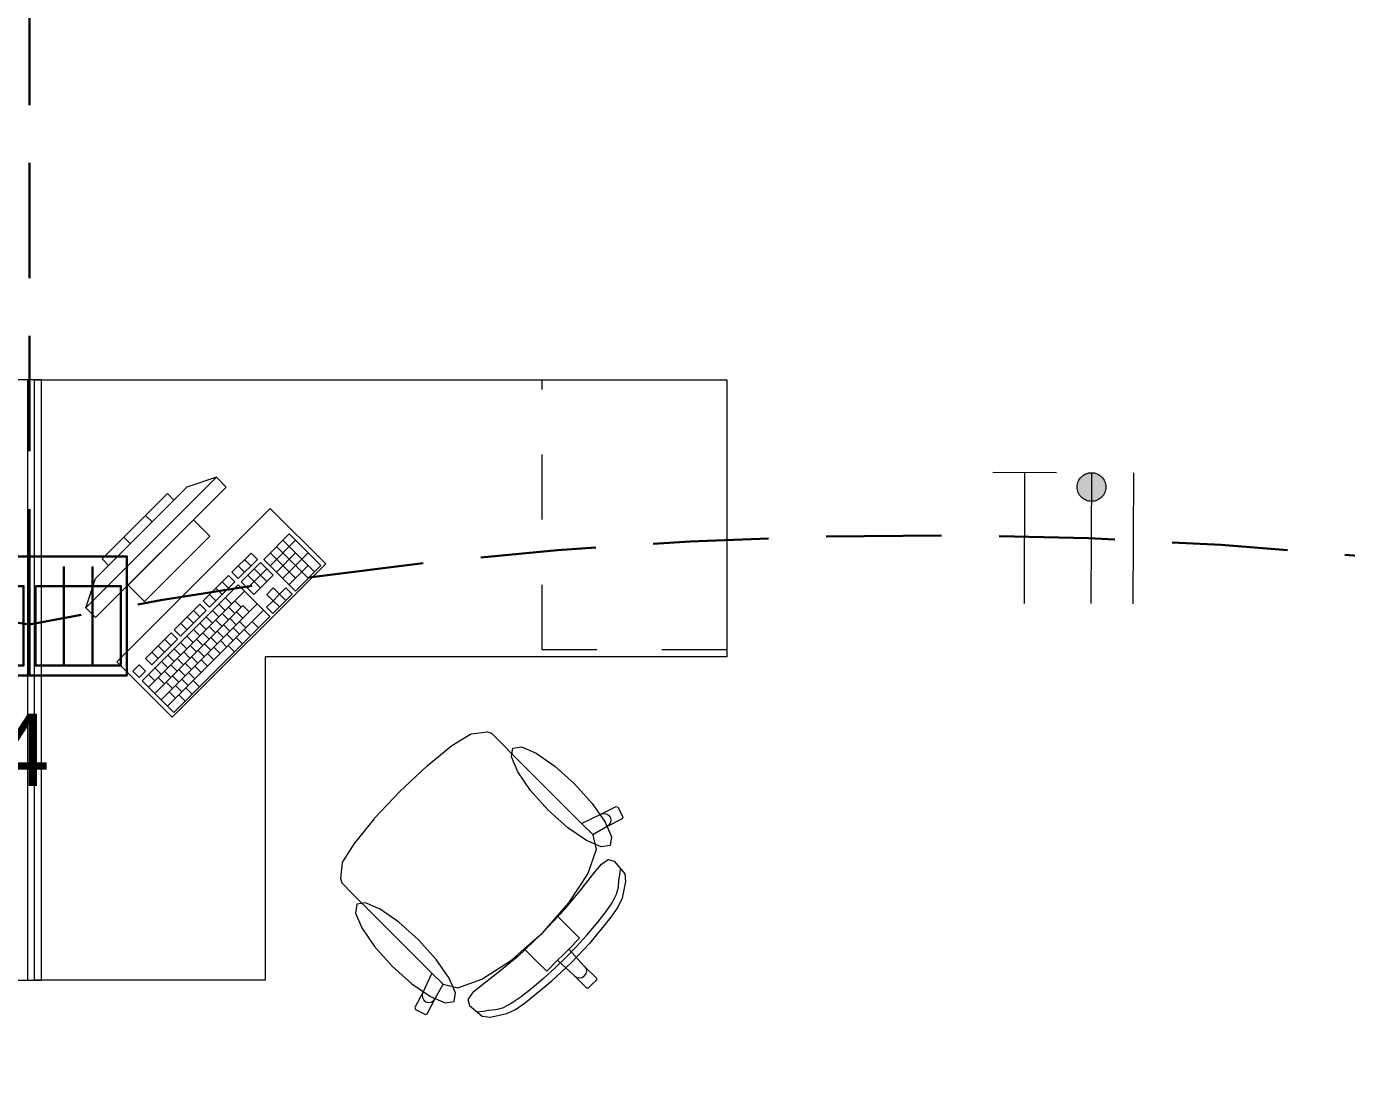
# Model space of a CAD drawing. Header units: inches. Extents: x -19 to 5698, y -728 to 92.
# Drawn here: x 324.498 to 327.358, y 30.334 to 32.635 of the extents above; entities that cross this region are included whole.
import ezdxf

# ---------------------------------------------------------------- set-up
doc = ezdxf.new("R2010")
doc.units = ezdxf.units.IN
doc.header["$MEASUREMENT"] = 0
for name, pattern in [('HIDDEN', [0.375, 0.25, -0.125]), ('Rayas', [0.282222, 0.141111, -0.141111]), ('RAYITAS', [0.375, 0.25, -0.125])]:
    doc.linetypes.add(name, pattern=pattern)
doc.layers.get('0').update_dxf_attribs({"color": 61})
for name, color, linetype, lineweight in [('00 conduct tomacorr', 120, 'HIDDEN', 30), ('00 IE LUZ EMERGENCIA', 253, 'Continuous', 0), ('T-TECHO-E', 150, 'Continuous', 20), ('TOMACORRIENTE', 22, 'RAYITAS', 9)]:
    doc.layers.add(name, color=color, linetype=linetype, lineweight=lineweight)
doc.layers.add('Interior - Mobiliario', color=7, linetype='Continuous')
doc.layers.add('Notas - Etiquetas', color=7, linetype='Continuous')
doc.styles.add('Annotative', font='arial.ttf')
doc.dimstyles.new('Estilo_Generado__8', dxfattribs={"dimtxt": 0.18, "dimasz": 0.0912, "dimexe": 0.18, "dimexo": 0.0625, "dimgap": 0, "dimtad": 0, "dimtih": 1, "dimtoh": 1, "dimdec": 4, "dimzin": 0, "dimdsep": 46, "dimcen": 0.09, "dimadec": 0, "dimazin": 0, "dimtfac": 1, "dimtdec": 4, "dimtmove": 0, "dimatfit": 3, "dimldrblk": 'ARROWHEAD_5', "dimfxl": 1, "dimtolj": 1, "dimtzin": 0, "dimarcsym": 0})

# ---------------------------------------------------------------- blocks, each defined once
blk = doc.blocks.new('ARROWHEAD_5')
at = {"linetype": 'Continuous', "lineweight": 0}
blk.add_hatch(color=0, dxfattribs=at).paths.add_polyline_path([(-1, 0.2679), (0, 0), (-1, -0.2679)])
at = {"color": 0, "linetype": 'Continuous', "lineweight": 0}
blk.add_line((0, 0), (-1, 0), dxfattribs=at)
blk = doc.blocks.new('CAJA POP UP 6 MODULOS')
at = {"layer": '00 conduct tomacorr', "linetype": 'Continuous'}
for p, q in [((-0.095, -0.165), (-0.095, -0.0151)), ((-0.052, -0.165), (-0.052, -0.0151)), ((0.052, -0.165), (0.052, -0.0151)), ((0.095, -0.165), (0.095, -0.0151)), ((0, -0.165), (0, -0.18))]:
    blk.add_line(p, q, dxfattribs=at)
for points in [[(-0.147, 0), (0.147, 0), (0.147, -0.18), (-0.147, -0.18)], [(0, 0), (0.147, 0), (0.147, -0.18), (0, -0.18)]]:
    blk.add_lwpolyline(points, close=True, dxfattribs=at)
for points in [[(-0.138, -0.045), (-0.009, -0.045), (-0.009, -0.165), (-0.138, -0.165), (-0.138, -0.045)], [(0.009, -0.045), (0.138, -0.045), (0.138, -0.165), (0.009, -0.165), (0.009, -0.045)]]:
    blk.add_lwpolyline(points, dxfattribs=at)
at = {"color": 1, "insert": (-0.1807, -0.168), "char_height": 0.05, "attachment_point": 1, "rotation": 180}
blk.add_mtext_dynamic_manual_height_columns('{\\fVerdana|b0|i0|c0|p34;2T}', width=0.000481, gutter_width=0.1561, heights=[0], dxfattribs=at)
blk = doc.blocks.new('a')
at = {"layer": 'TOMACORRIENTE', "ltscale": 0.05}
h = blk.add_hatch(color=4, dxfattribs=at)
edge = h.paths.add_edge_path()
edge.add_arc((0, 0.0752), 0.0211, 0, 360)
at = {"layer": 'TOMACORRIENTE', "color": 4}
for p, q in [((-0.1455, 0.0963), (-0.0515, 0.0963)), ((-0.0985, 0.0963), (-0.0985, -0.0966)), ((0, 0.0963), (0, -0.0963)), ((0.0623, -0.0963), (0.0623, 0.0963))]:
    blk.add_line(p, q, dxfattribs=at)
blk.add_circle((0, 0.0752), 0.0211, dxfattribs=at)
blk = doc.blocks.new('CABLE 3FACE')
at = {"layer": 'T-TECHO-E', "rotation": 59.94170052614085}
blk.add_blockref('a', (0, 0), dxfattribs=at)

msp = doc.modelspace()

# ---------------------------------------------------------------- linework, layer by layer
at = {"layer": '00 conduct tomacorr'}
msp.add_line((324.5053, 31.3392, -0.0007), (324.5053, 34.6137, -0.0008), dxfattribs=at)
for centre, radius, start, end in [((326.4466, 21.6832, -0.002), 9.8492, 74.5299, 101.36759), ((323.1748, 23.4335, -0.0007), 8.0169, 80.44701, 122.05238)]:
    msp.add_arc(centre, radius, start, end, dxfattribs=at)
at = {"layer": 'Interior - Mobiliario', "color": 175, "linetype": 'Rayas', "lineweight": 13}
for p, q in [((325.6159, 31.284), (325.6159, 31.869)), ((326.0159, 31.284), (325.6159, 31.284))]:
    msp.add_line(p, q, dxfattribs=at)
at = {"layer": 'Interior - Mobiliario', "color": 175, "linetype": 'Continuous', "lineweight": 13}
for p, q in [((324.9098, 31.6579), (324.627, 31.3751)), ((324.9098, 31.6579), (324.8462, 31.6367)), ((324.931, 31.6367), (324.9098, 31.6579)), ((324.6482, 31.3539), (324.931, 31.6367)), ((324.6482, 31.4387), (324.8462, 31.6367)), ((324.8038, 31.6226), (324.6623, 31.4811)), ((324.6765, 31.467), (324.8179, 31.6084)), ((324.8179, 31.6084), (324.8038, 31.6226)), ((324.7708, 31.5613), (324.7566, 31.5754)), ((324.8603, 31.566), (324.7189, 31.4246)), ((324.8957, 31.5306), (324.8603, 31.566)), ((324.7236, 31.5141), (324.7095, 31.5283)), ((324.7543, 31.3892), (324.8957, 31.5306)), ((325.0678, 31.5356), (325.0124, 31.4802)), ((325.0261, 31.4665), (325.0815, 31.5219)), ((325.1225, 31.4532), (325.0539, 31.5217)), ((325.1363, 31.467), (325.0678, 31.5356)), ((324.9849, 31.4939), (324.9434, 31.4523)), ((324.9986, 31.4801), (324.9849, 31.4939)), ((325.0811, 31.4392), (325.0262, 31.4941)), ((325.0398, 31.4528), (325.0814, 31.4943)), ((325.1087, 31.4393), (325.0401, 31.5079)), ((325.0535, 31.4391), (325.1089, 31.4945)), ((324.6623, 31.4811), (324.6765, 31.467)), ((324.9571, 31.4386), (324.9986, 31.4801)), ((324.9709, 31.4524), (324.9572, 31.4662)), ((325.0055, 31.4733), (324.9639, 31.4317)), ((324.9848, 31.4663), (324.971, 31.48)), ((324.9776, 31.418), (325.0192, 31.4596)), ((325.019, 31.432), (324.9916, 31.4594)), ((325.0329, 31.4459), (325.0055, 31.4733)), ((325.0124, 31.4802), (325.081, 31.4116)), ((325.0672, 31.4254), (325.1088, 31.4669)), ((325.081, 31.4116), (325.1363, 31.467)), ((324.627, 31.3751), (324.6482, 31.4387)), ((324.9364, 31.4454), (324.881, 31.39)), ((324.8948, 31.3763), (324.9501, 31.4317)), ((324.9363, 31.4178), (324.9226, 31.4315)), ((324.9501, 31.4317), (324.9364, 31.4454)), ((324.9434, 31.4523), (324.9571, 31.4386)), ((324.9639, 31.4317), (324.9913, 31.4043)), ((325.0052, 31.4182), (324.9778, 31.4456)), ((324.9913, 31.4043), (325.0329, 31.4459)), ((324.7189, 31.4246), (324.7543, 31.3892)), ((324.957, 31.4248), (324.7493, 31.2171)), ((324.763, 31.2034), (324.9707, 31.4111)), ((324.9086, 31.3901), (324.8949, 31.4038)), ((324.9224, 31.404), (324.9087, 31.4177)), ((325.0256, 31.3562), (324.957, 31.4248)), ((325.0328, 31.4183), (325.0189, 31.4044)), ((325.0189, 31.4044), (325.0326, 31.3907)), ((325.0325, 31.3632), (325.074, 31.4047)), ((325.0326, 31.3907), (325.0465, 31.4046)), ((325.0465, 31.4046), (325.0328, 31.4183)), ((325.0603, 31.4184), (325.0465, 31.4046)), ((325.0602, 31.3909), (325.0465, 31.4046)), ((325.074, 31.4047), (325.0603, 31.4184)), ((324.627, 31.3751), (324.6482, 31.3539)), ((324.7767, 31.1897), (324.9671, 31.3801)), ((324.7904, 31.176), (324.9981, 31.3837)), ((324.8741, 31.3831), (324.8187, 31.3277)), ((324.8878, 31.3694), (324.8741, 31.3831)), ((324.881, 31.39), (324.8948, 31.3763)), ((324.9292, 31.3696), (324.9155, 31.3833)), ((324.943, 31.3834), (324.9293, 31.3971)), ((324.9498, 31.3628), (324.9361, 31.3765)), ((324.9637, 31.3766), (324.9499, 31.3903)), ((324.9808, 31.3664), (324.9671, 31.3801)), ((325.0326, 31.3907), (325.0188, 31.3769)), ((325.0188, 31.3769), (325.0325, 31.3632)), ((325.0463, 31.377), (325.0326, 31.3907)), ((324.8041, 31.1622), (325.0119, 31.37)), ((324.8179, 31.1485), (325.0256, 31.3562)), ((324.8324, 31.314), (324.8878, 31.3694)), ((324.8601, 31.3417), (324.8464, 31.3554)), ((324.874, 31.3555), (324.8603, 31.3692)), ((324.8876, 31.328), (324.8739, 31.3417)), ((324.9015, 31.3419), (324.8878, 31.3556)), ((324.9153, 31.3557), (324.9016, 31.3694)), ((324.9221, 31.3351), (324.9084, 31.3488)), ((324.936, 31.3489), (324.9222, 31.3626)), ((324.9531, 31.3387), (324.9394, 31.3524)), ((324.967, 31.3525), (324.9533, 31.3662)), ((324.9738, 31.3319), (324.9601, 31.3456)), ((325.0013, 31.332), (324.9876, 31.3457)), ((324.8118, 31.3208), (324.7564, 31.2654)), ((324.8255, 31.307), (324.8118, 31.3208)), ((324.8187, 31.3277), (324.8324, 31.314)), ((324.8463, 31.3278), (324.8326, 31.3415)), ((324.8599, 31.3003), (324.8462, 31.314)), ((324.8738, 31.3142), (324.8601, 31.3279)), ((324.8944, 31.3074), (324.8807, 31.3211)), ((324.9083, 31.3212), (324.8946, 31.3349)), ((324.9254, 31.311), (324.9117, 31.3247)), ((324.9393, 31.3248), (324.9256, 31.3385)), ((324.9461, 31.3042), (324.9324, 31.3179)), ((324.9599, 31.318), (324.9462, 31.3317)), ((324.984, 31.3147), (324.9703, 31.3284)), ((324.7701, 31.2517), (324.8255, 31.307)), ((324.7978, 31.2793), (324.7841, 31.2931)), ((324.8117, 31.2932), (324.798, 31.3069)), ((324.8322, 31.2726), (324.8185, 31.2863)), ((324.8461, 31.2865), (324.8324, 31.3002)), ((324.8667, 31.2797), (324.853, 31.2934)), ((324.8806, 31.2935), (324.8669, 31.3072)), ((324.8977, 31.2833), (324.884, 31.297)), ((324.9116, 31.2971), (324.8979, 31.3108)), ((324.9184, 31.2765), (324.9047, 31.2902)), ((324.9322, 31.2903), (324.9185, 31.3041)), ((324.9494, 31.2801), (324.9357, 31.2938)), ((324.9667, 31.2974), (324.953, 31.3111)), ((324.7564, 31.2654), (324.7701, 31.2517)), ((324.784, 31.2655), (324.7703, 31.2792)), ((324.8045, 31.2449), (324.7908, 31.2586)), ((324.8184, 31.2588), (324.8047, 31.2725)), ((324.839, 31.252), (324.8253, 31.2657)), ((324.8529, 31.2658), (324.8392, 31.2796)), ((324.87, 31.2556), (324.8563, 31.2693)), ((324.8839, 31.2694), (324.8702, 31.2831)), ((324.8907, 31.2488), (324.877, 31.2625)), ((324.9045, 31.2626), (324.8908, 31.2764)), ((324.7426, 31.2515), (324.7287, 31.2377)), ((324.7287, 31.2377), (324.7424, 31.224)), ((324.7424, 31.224), (324.7563, 31.2378)), ((324.7563, 31.2378), (324.7426, 31.2515)), ((324.7768, 31.2172), (324.7631, 31.231)), ((324.7907, 31.2311), (324.777, 31.2448)), ((324.8113, 31.2243), (324.7976, 31.238)), ((324.8252, 31.2381), (324.8115, 31.2519)), ((324.8285, 31.214), (324.8148, 31.2278)), ((324.8424, 31.2279), (324.8286, 31.2416)), ((324.8562, 31.2417), (324.8425, 31.2555)), ((324.863, 31.2211), (324.8493, 31.2348)), ((324.8768, 31.2349), (324.8631, 31.2487)), ((324.7493, 31.2171), (324.8179, 31.1485)), ((324.7975, 31.2104), (324.7838, 31.2242)), ((324.8147, 31.2002), (324.8009, 31.2139)), ((324.8353, 31.1934), (324.8216, 31.2071)), ((324.8491, 31.2073), (324.8354, 31.221)), ((324.8577, 31.1883), (324.844, 31.2021)), ((324.8732, 31.2039), (324.8595, 31.2176)), ((324.8214, 31.1796), (324.8077, 31.1933)), ((324.8421, 31.1728), (324.8284, 31.1865)), ((325.4201, 31.0767), (325.4602, 31.1016)), ((325.4602, 31.1016), (325.4623, 31.1025)), ((325.4623, 31.1025), (325.4962, 31.1065)), ((325.4962, 31.1065), (325.5055, 31.1036)), ((325.5055, 31.1036), (325.5275, 31.0817)), ((325.3665, 31.0331), (325.4201, 31.0767)), ((325.5275, 31.0817), (325.553, 31.0562)), ((325.553, 31.0562), (325.7008, 30.9083)), ((325.3073, 30.9776), (325.3656, 31.0324)), ((325.3656, 31.0324), (325.3665, 31.0331)), ((325.3073, 30.9776), (325.2524, 30.9193)), ((325.7426, 30.9279), (325.7757, 30.9449)), ((325.7757, 30.9449), (325.7797, 30.9436)), ((325.7797, 30.9436), (325.7905, 30.9222)), ((325.2518, 30.9184), (325.2082, 30.8648)), ((325.2524, 30.9193), (325.2518, 30.9184)), ((325.7008, 30.9083), (325.7426, 30.9279)), ((325.7426, 30.9279), (325.7482, 30.9295)), ((325.7482, 30.9295), (325.7541, 30.9288)), ((325.7541, 30.9288), (325.7592, 30.926)), ((325.7892, 30.9181), (325.7561, 30.9012)), ((325.7592, 30.926), (325.7628, 30.9214)), ((325.7628, 30.9214), (325.7643, 30.9158)), ((325.7643, 30.9158), (325.7636, 30.9099)), ((325.7905, 30.9222), (325.7892, 30.9181)), ((325.725, 30.8841), (325.7008, 30.9083)), ((325.7561, 30.9012), (325.7251, 30.8838)), ((325.7607, 30.9048), (325.7561, 30.9012)), ((325.7636, 30.9099), (325.7607, 30.9048)), ((325.2082, 30.8648), (325.1833, 30.8247)), ((325.725, 30.8841), (325.7251, 30.8838)), ((325.7251, 30.8838), (325.7325, 30.8519)), ((325.7325, 30.8519), (325.7142, 30.7999)), ((325.7439, 30.8202), (325.7583, 30.8302)), ((325.7583, 30.8302), (325.7712, 30.8268)), ((325.1824, 30.8226), (325.1784, 30.7887)), ((325.1833, 30.8247), (325.1824, 30.8226)), ((325.7142, 30.7999), (325.6729, 30.7361)), ((325.7253, 30.7979), (325.7439, 30.8202)), ((325.7712, 30.8268), (325.7944, 30.7989)), ((325.784, 30.7962), (325.7847, 30.8042)), ((325.7847, 30.8042), (325.7855, 30.8087)), ((325.7944, 30.7989), (325.7963, 30.7822)), ((325.1784, 30.7887), (325.1813, 30.7794)), ((325.1813, 30.7794), (325.2032, 30.7574)), ((325.6974, 30.7617), (325.7253, 30.7979)), ((325.7769, 30.7553), (325.7808, 30.77)), ((325.7808, 30.77), (325.7819, 30.7854)), ((325.7819, 30.7854), (325.784, 30.7962)), ((325.7963, 30.7822), (325.7885, 30.746)), ((325.2032, 30.7574), (325.2287, 30.7319)), ((325.6647, 30.7224), (325.6974, 30.7617)), ((325.7669, 30.7364), (325.7769, 30.7553)), ((325.7885, 30.746), (325.7795, 30.7268)), ((325.2287, 30.7319), (325.3766, 30.5841)), ((325.6152, 30.6697), (325.6647, 30.7224)), ((325.6729, 30.7361), (325.6481, 30.708)), ((325.7335, 30.6908), (325.7521, 30.7146)), ((325.7521, 30.7146), (325.7669, 30.7364)), ((325.7795, 30.7268), (325.7646, 30.7051)), ((325.6481, 30.708), (325.6148, 30.6701)), ((325.6481, 30.708), (325.6754, 30.6806)), ((325.7123, 30.666), (325.7335, 30.6908)), ((325.7646, 30.7051), (325.7178, 30.6484)), ((325.6152, 30.6697), (325.5625, 30.6202)), ((325.5769, 30.6368), (325.6148, 30.6701)), ((325.6966, 30.6594), (325.673, 30.6358)), ((325.6754, 30.6806), (325.6966, 30.6594)), ((325.6898, 30.6414), (325.7123, 30.666)), ((325.5488, 30.612), (325.5769, 30.6368)), ((325.5769, 30.6368), (325.6043, 30.6094)), ((325.673, 30.6358), (325.661, 30.6239)), ((325.6669, 30.6179), (325.6898, 30.6414)), ((325.673, 30.6358), (325.7069, 30.5993)), ((325.7178, 30.6484), (325.6787, 30.6062)), ((325.4849, 30.5707), (325.5488, 30.612)), ((325.5625, 30.6202), (325.5231, 30.5875)), ((325.6043, 30.6094), (325.6254, 30.5883)), ((325.6254, 30.5883), (325.6491, 30.6119)), ((325.6365, 30.5671), (325.6787, 30.6062)), ((325.6669, 30.6179), (325.6435, 30.5951)), ((325.6491, 30.6119), (325.661, 30.6239)), ((325.6491, 30.6119), (325.6856, 30.5779)), ((325.7069, 30.5993), (325.7102, 30.5944)), ((325.7069, 30.5993), (325.733, 30.5732)), ((325.3766, 30.5841), (325.357, 30.5423)), ((325.4008, 30.5598), (325.3766, 30.5841)), ((325.433, 30.5523), (325.4849, 30.5707)), ((325.5231, 30.5875), (325.487, 30.5595)), ((325.6188, 30.5726), (325.5941, 30.5514)), ((325.6435, 30.5951), (325.6188, 30.5726)), ((325.6856, 30.5779), (325.6905, 30.5747)), ((325.6856, 30.5779), (325.7117, 30.5518)), ((325.6905, 30.5747), (325.6962, 30.5736)), ((325.6962, 30.5736), (325.702, 30.5747)), ((325.702, 30.5747), (325.7069, 30.578)), ((325.7101, 30.5829), (325.7069, 30.578)), ((325.7113, 30.5887), (325.7101, 30.5829)), ((325.7102, 30.5944), (325.7113, 30.5887)), ((325.733, 30.5732), (325.733, 30.5689)), ((325.357, 30.5423), (325.34, 30.5092)), ((325.357, 30.5423), (325.3554, 30.5366)), ((325.3837, 30.5288), (325.401, 30.5598)), ((325.4008, 30.5598), (325.401, 30.5598)), ((325.401, 30.5598), (325.433, 30.5523)), ((325.487, 30.5595), (325.4647, 30.5409)), ((325.5941, 30.5514), (325.5703, 30.5328)), ((325.5798, 30.5202), (325.6365, 30.5671)), ((325.7117, 30.5518), (325.7159, 30.5519)), ((325.7159, 30.5519), (325.7245, 30.5604)), ((325.733, 30.5689), (325.7245, 30.5604)), ((325.3554, 30.5366), (325.356, 30.5308)), ((325.356, 30.5308), (325.3589, 30.5257)), ((325.3589, 30.5257), (325.3635, 30.5221)), ((325.3635, 30.5221), (325.3691, 30.5205)), ((325.3667, 30.4957), (325.3837, 30.5288)), ((325.3691, 30.5205), (325.3749, 30.5213)), ((325.3749, 30.5213), (325.3801, 30.5242)), ((325.3801, 30.5242), (325.3837, 30.5288)), ((325.4647, 30.5409), (325.4547, 30.5266)), ((325.4547, 30.5266), (325.4581, 30.5137)), ((325.4581, 30.5137), (325.4859, 30.4905)), ((325.5485, 30.518), (325.5296, 30.508)), ((325.5703, 30.5328), (325.5485, 30.518)), ((325.5581, 30.5053), (325.5798, 30.5202)), ((325.34, 30.5092), (325.3413, 30.5052)), ((325.3413, 30.5052), (325.3627, 30.4943)), ((325.3627, 30.4943), (325.3667, 30.4957)), ((325.4807, 30.5001), (325.4762, 30.4993)), ((325.4887, 30.5009), (325.4807, 30.5001)), ((325.4859, 30.4905), (325.5027, 30.4886)), ((325.4995, 30.503), (325.4887, 30.5009)), ((325.5149, 30.5041), (325.4995, 30.503)), ((325.5027, 30.4886), (325.5389, 30.4964)), ((325.5296, 30.508), (325.5149, 30.5041)), ((325.5389, 30.4964), (325.5581, 30.5053))]:
    msp.add_line(p, q, dxfattribs=at)
at = {"layer": 'Interior - Mobiliario', "color": 175, "linetype": 'Continuous', "lineweight": 13, "flags": 128}
for points in [[(324.5159, 31.869), (323.0159, 31.869), (323.0159, 31.269), (324.0159, 31.269), (324.0159, 30.569), (324.5159, 30.569)], [(324.5009, 30.569), (324.5309, 30.569), (324.5309, 31.869), (324.5009, 31.869)], [(324.5159, 31.869), (326.0159, 31.869), (326.0159, 31.269), (325.0159, 31.269), (325.0159, 30.569), (324.5159, 30.569)], [(324.6941, 31.2584), (324.8144, 31.1382), (325.1467, 31.4705), (325.0265, 31.5907)], [(325.6857, 30.9941), (325.7239, 30.9516), (325.7519, 30.9112), (325.7655, 30.8792), (325.7626, 30.8603), (325.7437, 30.8574), (325.7116, 30.871), (325.6713, 30.899), (325.6288, 30.9372), (325.5906, 30.9796), (325.5626, 31.02), (325.549, 31.0521), (325.5519, 31.071), (325.5708, 31.0739), (325.6029, 31.0603), (325.6432, 31.0322)], [(325.2908, 30.5991), (325.3333, 30.561), (325.3736, 30.533), (325.4057, 30.5194), (325.4246, 30.5222), (325.4275, 30.5412), (325.4139, 30.5732), (325.3859, 30.6136), (325.3477, 30.6561), (325.3052, 30.6942), (325.2649, 30.7222), (325.2328, 30.7359), (325.2139, 30.733), (325.211, 30.7141), (325.2246, 30.682), (325.2526, 30.6416)]]:
    msp.add_lwpolyline(points, close=True, dxfattribs=at)

# ---------------------------------------------------------------- block references
at = {"layer": '00 conduct tomacorr', "xscale": 1.47256122672843, "yscale": 1.47256122672843, "zscale": 1.47256122672843, "rotation": 299.7894777823319}
msp.add_blockref('CABLE 3FACE', (326.805, 31.5261, -0.0007), dxfattribs=at)
at = {"layer": '00 conduct tomacorr', "xscale": 1.432830642179531, "yscale": 1.432830642179531, "zscale": 1.432830642179531}
msp.add_blockref('CAJA POP UP 6 MODULOS', (324.5053, 31.4866, -0.0007), dxfattribs=at)

# ---------------------------------------------------------------- texts
at = {"layer": '00 IE LUZ EMERGENCIA', "style": 'Annotative'}
msp.add_attdef('4', (324.4274, 30.9894, -0.0007), '', height=0.1562, dxfattribs=at)

# ---------------------------------------------------------------- leaders
at = {"layer": 'Notas - Etiquetas', "color": 144, "linetype": 'Continuous', "lineweight": 13, "annotation_type": 0, "has_hookline": 1, "hookline_direction": 1, "text_width": 1.0171}
msp.add_leader([(328.5301, 30.35), (328.5301, 30.5289), (327.4026, 30.5289)], dimstyle='Estilo_Generado__8', dxfattribs=at)

doc.saveas('drawing.dxf')
